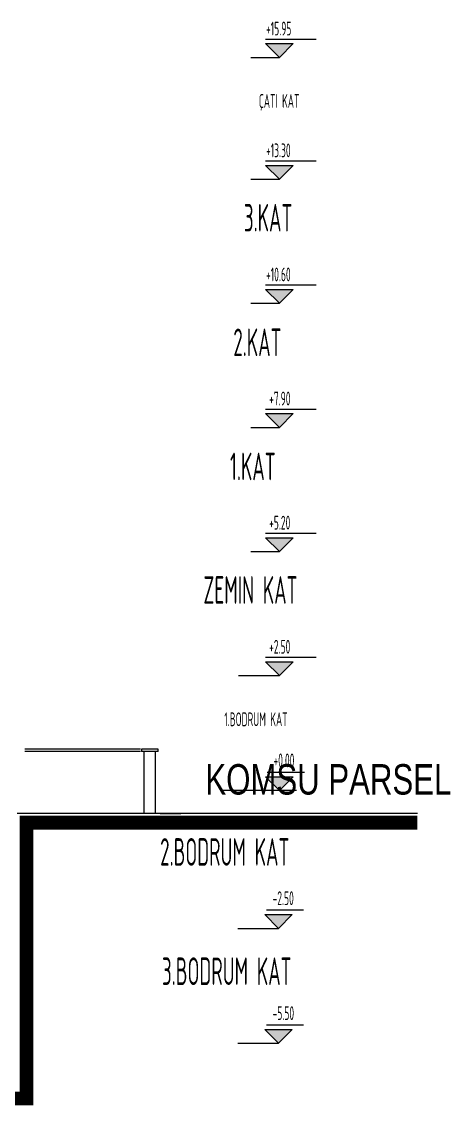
# Model space of a CAD drawing. Extents: x 41749 to 92598, y -24291 to 29432.
# Drawn here: x 44911 to 45144, y -23594 to -23005 of the extents above; entities that cross this region are included whole.
import ezdxf

# ---------------------------------------------------------------- set-up
doc = ezdxf.new("R2010")
doc.units = 0
doc.header["$MEASUREMENT"] = 0
doc.layers.add('ADAKENARI', color=7, linetype='CONTINUOUS')
doc.layers.add('SıVA', color=7, linetype='CONTINUOUS')
doc.styles.add('2', font='swisscl.ttf', dxfattribs={"height": 13})
doc.styles.add('OLCU', font='isocpeur.ttf', dxfattribs={"width": 0.59})

# ---------------------------------------------------------------- blocks, each defined once
blk = doc.blocks.new('cv')
at = {"layer": 'SıVA', "linetype": 'ByBlock', "ltscale": 1.5}
for points in [[(37336.90372, -19971.44009), (37366.90372, -20001.44009), (37396.90372, -19971.44009)], [(37336.90372, -20236.44009), (37366.90372, -20266.44009), (37396.90372, -20236.44009)], [(37336.90372, -20506.44009), (37366.90372, -20536.44009), (37396.90372, -20506.44009)], [(37336.90372, -20776.44009), (37366.90372, -20806.44009), (37396.90372, -20776.44009)], [(37336.90372, -21046.44009), (37366.90372, -21076.44009), (37396.90372, -21046.44009)], [(37336.90372, -21316.44009), (37366.90372, -21346.44009), (37396.90372, -21316.44009)], [(37336.90372, -21566.44332), (37366.90372, -21596.44332), (37396.90372, -21566.44332)], [(37334.98735, -21866.44009), (37364.98735, -21896.44009), (37394.98735, -21866.44009)], [(37334.98735, -22116.44009), (37364.98735, -22146.44009), (37394.98735, -22116.44009)]]:
    blk.add_hatch(color=256, dxfattribs=at).paths.add_polyline_path(points)
at = {"layer": 'SıVA'}
for p, q in [((37336.90372, -19961.44009), (37446.90372, -19961.44009)), ((37366.90372, -20001.44009), (37336.90372, -19971.44009)), ((37336.90372, -19971.44009), (37396.90372, -19971.44009)), ((37366.90372, -20001.44009), (37396.90372, -19971.44009)), ((37304.93859, -20001.44009), (37366.90372, -20001.44009)), ((37336.90372, -20226.44009), (37446.90372, -20226.44009)), ((37366.90372, -20266.44009), (37336.90372, -20236.44009)), ((37336.90372, -20236.44009), (37396.90372, -20236.44009)), ((37366.90372, -20266.44009), (37396.90372, -20236.44009)), ((37304.93859, -20266.44009), (37366.90372, -20266.44009)), ((37336.90372, -20496.44009), (37446.90372, -20496.44009)), ((37366.90372, -20536.44009), (37336.90372, -20506.44009)), ((37336.90372, -20506.44009), (37396.90372, -20506.44009)), ((37366.90372, -20536.44009), (37396.90372, -20506.44009)), ((37304.93859, -20536.44009), (37366.90372, -20536.44009)), ((37336.90372, -20766.44009), (37446.90372, -20766.44009)), ((37366.90372, -20806.44009), (37336.90372, -20776.44009)), ((37336.90372, -20776.44009), (37396.90372, -20776.44009)), ((37366.90372, -20806.44009), (37396.90372, -20776.44009)), ((37304.93859, -20806.44009), (37366.90372, -20806.44009)), ((37336.90372, -21036.44009), (37446.90372, -21036.44009)), ((37366.90372, -21076.44009), (37336.90372, -21046.44009)), ((37336.90372, -21046.44009), (37396.90372, -21046.44009)), ((37366.90372, -21076.44009), (37396.90372, -21046.44009)), ((37304.93859, -21076.44009), (37366.90372, -21076.44009)), ((37336.90372, -21306.44009), (37446.90372, -21306.44009)), ((37366.90372, -21346.44009), (37336.90372, -21316.44009)), ((37336.90372, -21316.44009), (37396.90372, -21316.44009)), ((37366.90372, -21346.44009), (37396.90372, -21316.44009)), ((37278.33738, -21346.44009), (37366.90372, -21346.44009)), ((37278.33738, -21346.44009), (37366.90372, -21346.44009)), ((37064.5977, -21506.43981), (36812.95294, -21506.43981)), ((37064.5977, -21511.43981), (36812.95294, -21511.43981)), ((37103.01757, -21506.43981), (37066.9211, -21506.43981)), ((37066.9211, -21506.43981), (37066.9211, -21511.43981)), ((37103.01757, -21511.43981), (37066.9211, -21511.43981)), ((37071.9211, -21511.43981), (37071.9211, -21646.44049)), ((37096.9211, -21511.43981), (37096.92105, -21646.44049)), ((37103.01757, -21511.43981), (37103.01757, -21506.43981)), ((37366.90372, -21596.44332), (37336.90372, -21566.44332)), ((37336.90372, -21566.44332), (37396.90372, -21566.44332)), ((37340.49268, -21556.43746), (37421.25788, -21556.43746)), ((37366.90372, -21596.44332), (37396.90372, -21566.44332)), ((37404.10728, -21596.44332), (37240.44151, -21596.44332)), ((37107.93827, -21646.44475), (37152.22145, -21646.44475)), ((37338.57631, -21856.43423), (37419.34151, -21856.43423)), ((37364.98735, -21896.44009), (37334.98735, -21866.44009)), ((37334.98735, -21866.44009), (37394.98735, -21866.44009)), ((37364.98735, -21896.44009), (37394.98735, -21866.44009)), ((37276.42101, -21896.44009), (37364.98735, -21896.44009)), ((37276.42101, -21896.44009), (37364.98735, -21896.44009)), ((37338.57631, -22106.43423), (37419.34151, -22106.43423)), ((37364.98735, -22146.44009), (37334.98735, -22116.44009)), ((37334.98735, -22116.44009), (37394.98735, -22116.44009)), ((37364.98735, -22146.44009), (37394.98735, -22116.44009)), ((37276.42101, -22146.44009), (37364.98735, -22146.44009)), ((37276.42101, -22146.44009), (37364.98735, -22146.44009))]:
    blk.add_line(p, q, dxfattribs=at)
at = {"layer": 'SıVA', "const_width": 30}
blk.add_lwpolyline([(35349.9211, -21751.44078), (35859.92109, -21751.44078), (35859.92109, -22266.44009), (36816.92109, -22266.44009), (36816.92109, -21666.44079), (37666.80548, -21666.44079)], dxfattribs=at)
at = {"layer": 'SıVA'}
blk.add_lwpolyline([(37667.30381, -21646.44077), (36796.92104, -21646.44079), (36796.92104, -21646.44077), (36796.92104, -21646.44077)], dxfattribs=at)
at = {"layer": 'SıVA', "style": 'OLCU', "width": 0.5}
for s, height, p in [('+15.95', 30, (37337.86334, -19953.63256)), ('ÇATI KAT', 30, (37322.32003, -20111.17861)), ('+13.30', 30, (37337.86334, -20218.63256)), ('3.KAT', 60, (37289.73958, -20380.22028)), ('+10.60', 30, (37337.86334, -20488.63256)), ('2.KAT', 60, (37266.74951, -20651.32799)), ('+7.90', 30, (37344.64905, -20758.63256)), ('1.KAT', 60, (37259.4638, -20921.32799)), ('+5.20', 30, (37344.64905, -21028.63256)), ('ZEMIN KAT', 60, (37201.73704, -21190.23889)), ('+2.50', 30, (37344.64905, -21298.63256)), ('1.BODRUM KAT', 30, (37247.1125, -21456.51066)), ('+0.00', 30, (37354.11399, -21545.86136)), ('2.BODRUM KAT', 60, (37107.55803, -21760.10847)), ('-2.50', 30, (37352.19762, -21845.85813)), ('3.BODRUM KAT', 60, (37111.65138, -22019.69112)), ('-5.50', 30, (37352.19762, -22095.85813))]:
    blk.add_text(s, height=height, dxfattribs=at).set_placement(p)
at = {"layer": 'SıVA', "style": '2'}
blk.add_text('KOMSU PARSEL ', height=66.15, dxfattribs=at).set_placement((37205.94134, -21605.24324))

msp = doc.modelspace()

# ---------------------------------------------------------------- block references
at = {"layer": 'ADAKENARI', "xscale": 0.25, "yscale": 0.25, "zscale": 0.25}
msp.add_blockref('cv', (35709.76185, -18024.07549), dxfattribs=at)

doc.saveas('drawing.dxf')
